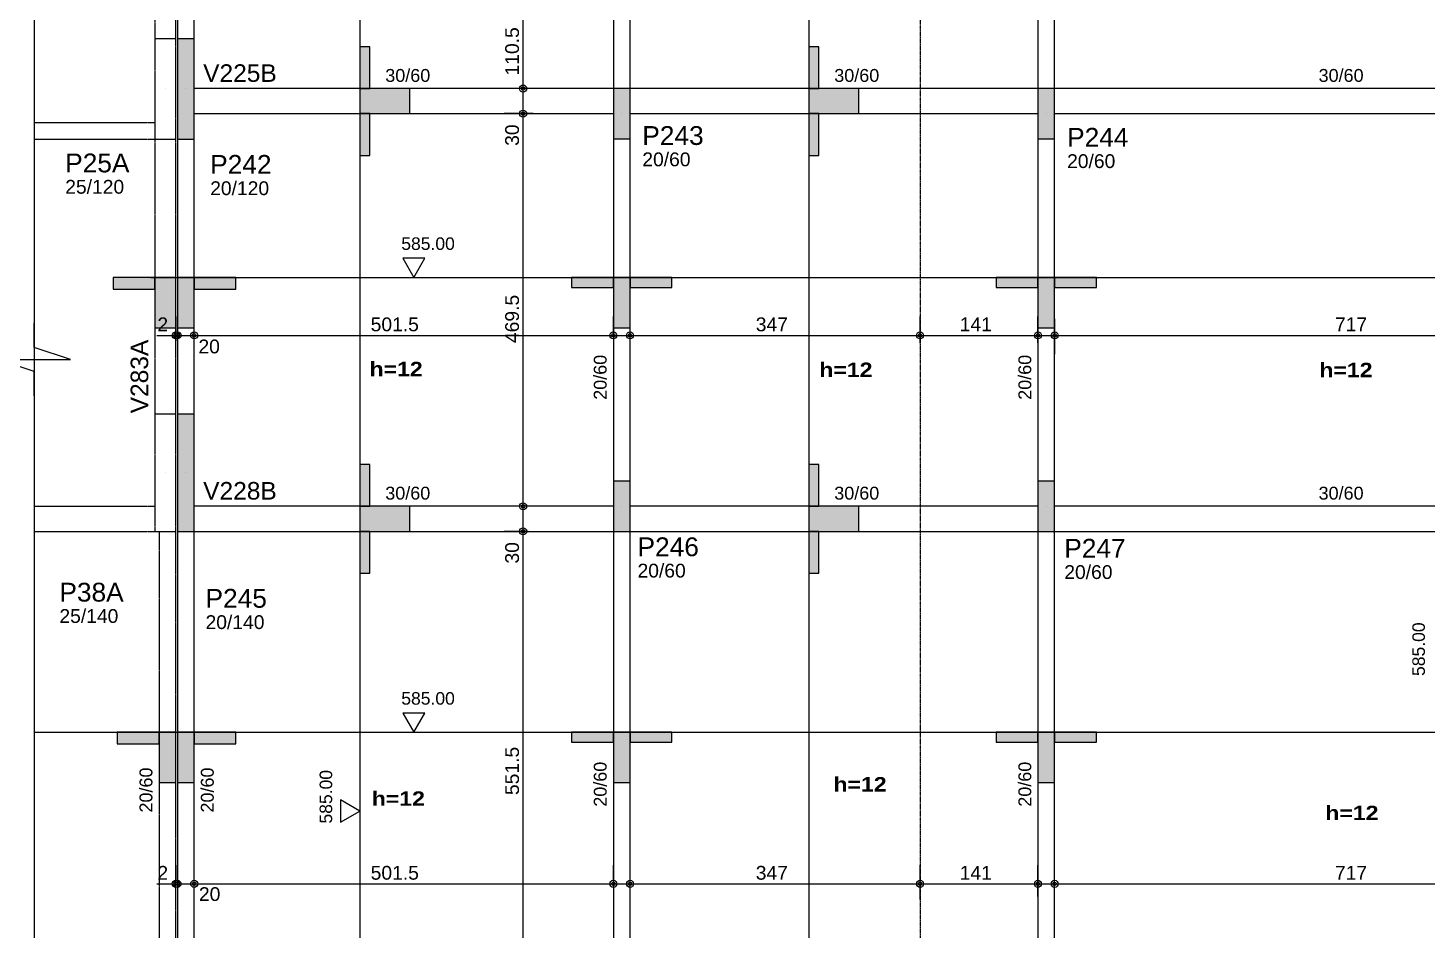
# Model space of a CAD drawing. Extents: x 0 to 13080, y 0 to 6750.
# Drawn here: x 1078 to 2752, y 1399 to 2478 of the extents above; entities that cross this region are included whole.
import ezdxf

# ---------------------------------------------------------------- set-up
doc = ezdxf.new("R2010")
doc.units = 0
doc.header["$MEASUREMENT"] = 0
for name, pattern in [('ESTILO_TQS_0002', [0.4, 0.1, -0.3]), ('ESTILO_TQS_0006', [0.3, 0.2, -0.1]), ('ESTILO_TQS_0007', [2.1, 1.5, -0.2, 0.2, -0.2])]:
    doc.linetypes.add(name, pattern=pattern)
for name, color, linetype in [('MTH-201', 4, 'CONTINUOUS'), ('MTH-202', 1, 'CONTINUOUS'), ('MTH-224', 4, 'CONTINUOUS'), ('MTH-230', 1, 'CONTINUOUS'), ('MTH-242', 1, 'CONTINUOUS'), ('MTH-COTAS7', 31, 'CONTINUOUS'), ('MTH-DIM-PILAR', 3, 'CONTINUOUS'), ('MTH-DIM-VIGA', 3, 'CONTINUOUS'), ('MTH-EIXO-214', 4, 'CONTINUOUS'), ('MTH-FACE-VIGA', 7, 'CONTINUOUS'), ('MTH-LINHA-SEÇÃO', 16, 'CONTINUOUS'), ('MTH-PILAR-SEGUE', 5, 'CONTINUOUS'), ('MTH-SIMB_COTA', 3, 'CONTINUOUS'), ('MTH-SOMBRA21', 150, 'CONTINUOUS'), ('MTH-SOMBRA25', 253, 'CONTINUOUS'), ('MTH-TIT1-VIGA', 5, 'CONTINUOUS'), ('MTH-TXT', 4, 'CONTINUOUS'), ('MTH-TXT-NEGRITO', 5, 'CONTINUOUS'), ('MTH-TXT-NOTAS', 3, 'CONTINUOUS'), ('MTH-VIGA-INVERTIDA', 7, 'ESTILO_TQS_0002')]:
    doc.layers.add(name, color=color, linetype=linetype)
doc.styles.add('TQS_ARIAL', font='arial.ttf')
doc.styles.add('TQS_ARIAL_BLACK', font='ariblk.ttf')

msp = doc.modelspace()

# ---------------------------------------------------------------- linework, layer by layer
at = {"layer": 'MTH-201', "linetype": 'ESTILO_TQS_0006'}
for p, q in [((1242.782865, 2404.735501), (1242.782865, 2404.735501)), ((1242.782865, 2404.735466), (1242.782865, 2404.735466)), ((1242.782865, 1945.735502), (1242.782865, 1945.735502)), ((1242.782865, 1945.735467), (1242.782865, 1945.735467))]:
    msp.add_line(p, q, dxfattribs=at)
for points in [[(1230.282865, 2344.735501), (1255.282865, 2344.735501), (1255.282865, 2464.735501), (1230.282865, 2464.735501), (1230.282865, 2344.735501)], [(1230.282865, 1875.735502), (1255.282865, 1875.735502), (1255.282865, 2015.735502), (1230.282865, 2015.735502), (1230.282865, 1875.735502)]]:
    msp.add_lwpolyline(points, dxfattribs=at)
at = {"layer": 'MTH-224', "linetype": 'Continuous'}
for points in [[(1526.805685, 2202.231185), (1540.05519, 2179.28348), (1553.303377, 2202.231185), (1526.805685, 2202.231185)], [(1526.805685, 1658.42588), (1540.05519, 1635.478175), (1553.303377, 1658.42588), (1526.805685, 1658.42588)], [(1452.407396, 1528.056467), (1475.355101, 1541.305972), (1452.407396, 1554.554159), (1452.407396, 1528.056467)]]:
    msp.add_lwpolyline(points, dxfattribs=at)
at = {"layer": 'MTH-230', "linetype": 'Continuous'}
msp.add_line((1085.927134, 3154.43033), (1085.927134, 676.773359), dxfattribs=at)
msp.add_lwpolyline([(1085.927134, 2037.722513), (1085.927134, 2066.719574), (1042.431626, 2081.218021), (1129.422639, 2081.218021), (1085.927134, 2095.716551), (1085.927134, 2124.713529)], dxfattribs=at)
at = {"layer": 'MTH-242', "linetype": 'Continuous'}
for p, q in [((1267.282865, 2404.735501), (1267.282865, 2404.735501)), ((1267.282865, 2404.735466), (1267.282865, 2404.735466)), ((1788.782865, 2375.235502), (1788.782865, 2375.235502)), ((1788.782865, 2375.235467), (1788.782865, 2375.235467)), ((2296.782865, 2375.235502), (2296.782865, 2375.235502)), ((2296.782865, 2375.235467), (2296.782865, 2375.235467)), ((1267.282865, 1945.735502), (1267.282865, 1945.735502)), ((1267.282865, 1945.735467), (1267.282865, 1945.735467)), ((1788.782865, 1905.735502), (1788.782865, 1905.735502)), ((1788.782865, 1905.735467), (1788.782865, 1905.735467)), ((2296.782865, 1905.735502), (2296.782865, 1905.735502)), ((2296.782865, 1905.735467), (2296.782865, 1905.735467))]:
    msp.add_line(p, q, dxfattribs=at)
at = {"layer": 'MTH-COTAS7', "linetype": 'Continuous'}
for p, q in [((1670.82557, 2382.735502), (1670.82557, 2538.235465)), ((1670.82557, 2352.735502), (1670.82557, 2427.735502)), ((1683.612038, 2405.235502), (1648.32557, 2405.235502)), ((1683.612038, 2405.235502), (1648.32557, 2405.235502)), ((1670.82557, 1883.235502), (1670.82557, 2397.735502)), ((1682.874511, 2375.235502), (1648.32557, 2375.235502)), ((1682.874511, 2375.235502), (1648.32557, 2375.235502)), ((1255.282865, 2103.60744), (1255.282865, 2132.580188)), ((1257.282865, 2103.40639), (1257.282865, 2132.580188)), ((1257.282865, 2103.40639), (1257.282865, 2132.580188)), ((1277.282865, 2107.427395), (1277.282865, 2132.580188)), ((1277.282865, 2107.427395), (1277.282865, 2132.580188)), ((1778.782865, 2110.947086), (1778.782865, 2132.580188)), ((1798.782865, 2110.947086), (1798.782865, 2132.580188)), ((2145.782195, 2100.831994), (2145.782195, 2132.580188)), ((2145.782195, 2100.831994), (2145.782195, 2132.580188)), ((2286.782865, 2101.369416), (2286.782865, 2132.580188)), ((2306.782865, 2129.817234), (2306.782865, 2087.580188)), ((1232.782865, 2110.080188), (1279.782865, 2110.080188)), ((1234.782865, 2110.080188), (1299.782865, 2110.080188)), ((1254.782865, 2110.080188), (1801.282865, 2110.080188)), ((1776.282865, 2110.080188), (2168.282195, 2110.080188)), ((2123.282195, 2110.080188), (2309.282865, 2110.080188)), ((2284.282865, 2110.080188), (3046.282195, 2110.080188)), ((1670.82557, 1853.235502), (1670.82557, 1928.235502)), ((1684.147819, 1905.735502), (1648.32557, 1905.735502)), ((1684.147819, 1905.735502), (1648.32557, 1905.735502)), ((1670.82557, 1301.735502), (1670.82557, 1898.235502)), ((1677.072222, 1875.735502), (1648.32557, 1875.735502)), ((1677.072222, 1875.735502), (1648.32557, 1875.735502)), ((1255.282865, 1456.192568), (1255.282865, 1476.735502)), ((1257.282865, 1456.192568), (1257.282865, 1476.735502)), ((1257.282865, 1456.192568), (1257.282865, 1476.735502)), ((1277.282865, 1459.91647), (1277.282865, 1476.735502)), ((1277.282865, 1459.91647), (1277.282865, 1476.735502)), ((1778.782865, 1450.355079), (1778.782865, 1476.735502)), ((1798.782865, 1438.447287), (1798.782865, 1476.735502)), ((2145.782195, 1435.524785), (2145.782195, 1476.735502)), ((2145.782195, 1435.524785), (2145.782195, 1476.735502)), ((2286.782865, 1438.934997), (2286.782865, 1476.735502)), ((2306.782865, 1426.511636), (2306.782865, 1476.735502)), ((1232.782865, 1454.235502), (1279.782865, 1454.235502)), ((1234.782865, 1454.235502), (1299.782865, 1454.235502)), ((1254.782865, 1454.235502), (1801.282865, 1454.235502)), ((1776.282865, 1454.235502), (2168.282195, 1454.235502)), ((2123.282195, 1454.235502), (2309.282865, 1454.235502)), ((2284.282865, 1454.235502), (3046.282195, 1454.235502))]:
    msp.add_line(p, q, dxfattribs=at)
at = {"layer": 'MTH-EIXO-214', "linetype": 'ESTILO_TQS_0007'}
msp.add_line((2145.782195, 6324.951479), (2145.782195, 517.214632), dxfattribs=at)
at = {"layer": 'MTH-FACE-VIGA', "linetype": 'Continuous'}
for points in [[(1778.782865, 2875.735502), (1778.782865, 2405.235502)], [(1798.782865, 2405.235502), (1798.782865, 2875.735502)], [(2286.782865, 2875.735502), (2286.782865, 2405.235502)], [(2306.782865, 2405.235502), (2306.782865, 2875.735502)], [(1257.282865, 2705.735501), (1257.282865, 2464.735501)], [(1277.282865, 2464.735501), (1277.282865, 2705.735501)], [(1778.782865, 2405.235502), (1277.282865, 2405.235502)], [(2286.782865, 2405.235502), (1798.782865, 2405.235502)], [(3023.782195, 2405.235502), (2306.782865, 2405.235502)], [(1277.282865, 2375.235502), (1778.782865, 2375.235502)], [(1798.782865, 2375.235502), (2286.782865, 2375.235502)], [(2306.782865, 2375.235502), (3023.782195, 2375.235502)], [(1257.282865, 2344.735501), (1257.282865, 2015.735502)], [(1277.282865, 2015.735502), (1277.282865, 2344.735501)], [(1778.782865, 2345.235502), (1778.782865, 1935.735502)], [(1798.782865, 1935.735502), (1798.782865, 2345.235502)], [(2286.782865, 2345.235502), (2286.782865, 1935.735502)], [(2306.782865, 1935.735502), (2306.782865, 2345.235502)], [(1778.782865, 1905.735502), (1277.282865, 1905.735502)], [(2286.782865, 1905.735502), (1798.782865, 1905.735502)], [(3023.782195, 1905.735502), (2306.782865, 1905.735502)], [(1257.282865, 1875.735502), (1257.282865, 1324.235502)], [(1277.282865, 1875.735502), (1778.782865, 1875.735502)], [(1277.282865, 1324.235502), (1277.282865, 1875.735502)], [(1778.782865, 1875.735502), (1778.782865, 1324.235502)], [(1798.782865, 1324.235502), (1798.782865, 1875.735502)], [(1798.782865, 1875.735502), (2286.782865, 1875.735502)], [(2286.782865, 1875.735502), (2286.782865, 1324.235502)], [(2306.782865, 1875.735502), (3023.782195, 1875.735502)], [(2306.782865, 1324.235502), (2306.782865, 1875.735502)]]:
    msp.add_lwpolyline(points, dxfattribs=at)
at = {"layer": 'MTH-LINHA-SEÇÃO', "linetype": 'Continuous'}
for p, q in [((1475.355101, 6068.395893), (1475.355101, 751.835231)), ((2012.563061, 6068.395893), (2012.563061, 757.408109)), ((1225.282865, 2179.28348), (5387.282195, 2179.28348)), ((1085.927134, 1635.478175), (8679.057644, 1635.478175))]:
    msp.add_line(p, q, dxfattribs=at)
for points in [[(1487.355101, 2455.235539), (1475.355101, 2455.235539), (1475.355101, 2405.235539), (1487.355101, 2405.235539), (1487.355101, 2455.235539)], [(2024.563061, 2455.235539), (2012.563061, 2455.235539), (2012.563061, 2405.235539), (2024.563061, 2405.235539), (2024.563061, 2455.235539)], [(1475.355101, 2405.235539), (1475.355101, 2375.235539), (1535.355101, 2375.235539), (1535.355101, 2405.235539), (1475.355101, 2405.235539)], [(2012.563061, 2405.235539), (2012.563061, 2375.235539), (2072.563061, 2375.235539), (2072.563061, 2405.235539), (2012.563061, 2405.235539)], [(1487.355101, 2375.235539), (1475.355101, 2375.235539), (1475.355101, 2325.235539), (1487.355101, 2325.235539), (1487.355101, 2375.235539)], [(2024.563061, 2375.235539), (2012.563061, 2375.235539), (2012.563061, 2325.235539), (2024.563061, 2325.235539), (2024.563061, 2375.235539)], [(1230.282865, 2179.28348), (1180.282865, 2179.28348), (1180.282865, 2165.28348), (1230.282865, 2165.28348), (1230.282865, 2179.28348)], [(1255.282865, 2179.28348), (1230.282865, 2179.28348), (1230.282865, 2119.28348), (1255.282865, 2119.28348), (1255.282865, 2179.28348)], [(1277.282865, 2179.28348), (1257.282865, 2179.28348), (1257.282865, 2119.28348), (1277.282865, 2119.28348), (1277.282865, 2179.28348)], [(1327.282865, 2179.28348), (1277.282865, 2179.28348), (1277.282865, 2165.28348), (1327.282865, 2165.28348), (1327.282865, 2179.28348)], [(1778.782865, 2167.28348), (1778.782865, 2179.28348), (1728.782865, 2179.28348), (1728.782865, 2167.28348), (1778.782865, 2167.28348)], [(1798.782865, 2179.28348), (1778.782865, 2179.28348), (1778.782865, 2119.28348), (1798.782865, 2119.28348), (1798.782865, 2179.28348)], [(1848.782865, 2167.28348), (1848.782865, 2179.28348), (1798.782865, 2179.28348), (1798.782865, 2167.28348), (1848.782865, 2167.28348)], [(2286.782865, 2167.28348), (2286.782865, 2179.28348), (2236.782865, 2179.28348), (2236.782865, 2167.28348), (2286.782865, 2167.28348)], [(2306.782865, 2179.28348), (2286.782865, 2179.28348), (2286.782865, 2119.28348), (2306.782865, 2119.28348), (2306.782865, 2179.28348)], [(2356.782865, 2167.28348), (2356.782865, 2179.28348), (2306.782865, 2179.28348), (2306.782865, 2167.28348), (2356.782865, 2167.28348)], [(1487.355101, 1955.735539), (1475.355101, 1955.735539), (1475.355101, 1905.735539), (1487.355101, 1905.735539), (1487.355101, 1955.735539)], [(2024.563061, 1955.735539), (2012.563061, 1955.735539), (2012.563061, 1905.735539), (2024.563061, 1905.735539), (2024.563061, 1955.735539)], [(1475.355101, 1905.735539), (1475.355101, 1875.735539), (1535.355101, 1875.735539), (1535.355101, 1905.735539), (1475.355101, 1905.735539)], [(2012.563061, 1905.735539), (2012.563061, 1875.735539), (2072.563061, 1875.735539), (2072.563061, 1905.735539), (2012.563061, 1905.735539)], [(1487.355101, 1875.735539), (1475.355101, 1875.735539), (1475.355101, 1825.735539), (1487.355101, 1825.735539), (1487.355101, 1875.735539)], [(2024.563061, 1875.735539), (2012.563061, 1875.735539), (2012.563061, 1825.735539), (2024.563061, 1825.735539), (2024.563061, 1875.735539)], [(1235.282865, 1635.478175), (1185.282865, 1635.478175), (1185.282865, 1621.478175), (1235.282865, 1621.478175), (1235.282865, 1635.478175)], [(1255.282865, 1635.478175), (1235.282865, 1635.478175), (1235.282865, 1575.478175), (1255.282865, 1575.478175), (1255.282865, 1635.478175)], [(1277.282865, 1635.478175), (1257.282865, 1635.478175), (1257.282865, 1575.478175), (1277.282865, 1575.478175), (1277.282865, 1635.478175)], [(1327.282865, 1635.478175), (1277.282865, 1635.478175), (1277.282865, 1621.478175), (1327.282865, 1621.478175), (1327.282865, 1635.478175)], [(1778.782865, 1623.478175), (1778.782865, 1635.478175), (1728.782865, 1635.478175), (1728.782865, 1623.478175), (1778.782865, 1623.478175)], [(1798.782865, 1635.478175), (1778.782865, 1635.478175), (1778.782865, 1575.478175), (1798.782865, 1575.478175), (1798.782865, 1635.478175)], [(1848.782865, 1623.478175), (1848.782865, 1635.478175), (1798.782865, 1635.478175), (1798.782865, 1623.478175), (1848.782865, 1623.478175)], [(2286.782865, 1623.478175), (2286.782865, 1635.478175), (2236.782865, 1635.478175), (2236.782865, 1623.478175), (2286.782865, 1623.478175)], [(2306.782865, 1635.478175), (2286.782865, 1635.478175), (2286.782865, 1575.478175), (2306.782865, 1575.478175), (2306.782865, 1635.478175)], [(2356.782865, 1623.478175), (2356.782865, 1635.478175), (2306.782865, 1635.478175), (2306.782865, 1623.478175), (2356.782865, 1623.478175)]]:
    msp.add_lwpolyline(points, dxfattribs=at)
at = {"layer": 'MTH-PILAR-SEGUE', "linetype": 'Continuous'}
for points in [[(1257.282865, 2344.735501), (1277.282865, 2344.735501), (1277.282865, 2464.735501), (1257.282865, 2464.735501), (1257.282865, 2344.735501)], [(1778.782865, 2345.235502), (1798.782865, 2345.235502), (1798.782865, 2405.235502), (1778.782865, 2405.235502), (1778.782865, 2345.235502)], [(2286.782865, 2345.235502), (2306.782865, 2345.235502), (2306.782865, 2405.235502), (2286.782865, 2405.235502), (2286.782865, 2345.235502)], [(1257.282865, 1875.735502), (1277.282865, 1875.735502), (1277.282865, 2015.735502), (1257.282865, 2015.735502), (1257.282865, 1875.735502)], [(1778.782865, 1875.735502), (1798.782865, 1875.735502), (1798.782865, 1935.735502), (1778.782865, 1935.735502), (1778.782865, 1875.735502)], [(2286.782865, 1875.735502), (2306.782865, 1875.735502), (2306.782865, 1935.735502), (2286.782865, 1935.735502), (2286.782865, 1875.735502)]]:
    msp.add_lwpolyline(points, dxfattribs=at)
at = {"layer": 'MTH-SIMB_COTA', "linetype": 'Continuous'}
for centre, radius in [((1670.82557, 2405.235502), 4.200001), ((1670.82557, 2405.235502), 4.200001), ((1670.82557, 2405.235502), 2.1), ((1670.82557, 2405.235502), 2.1), ((1670.82557, 2375.235502), 4.200001), ((1670.82557, 2375.235502), 4.200001), ((1670.82557, 2375.235502), 2.1), ((1670.82557, 2375.235502), 2.1), ((1255.282865, 2110.080188), 4.200001), ((1257.282865, 2110.080188), 4.200001), ((1257.282865, 2110.080188), 4.200001), ((1255.282865, 2110.080188), 2.1), ((1257.282865, 2110.080188), 2.1), ((1257.282865, 2110.080188), 2.1), ((1277.282865, 2110.080188), 4.200001), ((1277.282865, 2110.080188), 4.200001), ((1277.282865, 2110.080188), 2.1), ((1277.282865, 2110.080188), 2.1), ((1778.782865, 2110.080188), 4.200001), ((1778.782865, 2110.080188), 2.1), ((1798.782865, 2110.080188), 4.200001), ((1798.782865, 2110.080188), 2.1), ((2145.782195, 2110.080188), 4.200001), ((2145.782195, 2110.080188), 4.200001), ((2145.782195, 2110.080188), 2.1), ((2145.782195, 2110.080188), 2.1), ((2286.782865, 2110.080188), 4.200001), ((2286.782865, 2110.080188), 2.1), ((2306.782865, 2110.080188), 4.200001), ((2306.782865, 2110.080188), 2.1), ((1670.82557, 1905.735502), 4.200001), ((1670.82557, 1905.735502), 4.200001), ((1670.82557, 1905.735502), 2.1), ((1670.82557, 1905.735502), 2.1), ((1670.82557, 1875.735502), 4.200001), ((1670.82557, 1875.735502), 4.200001), ((1670.82557, 1875.735502), 2.1), ((1670.82557, 1875.735502), 2.1), ((1255.282865, 1454.235502), 4.200001), ((1257.282865, 1454.235502), 4.200001), ((1257.282865, 1454.235502), 4.200001), ((1255.282865, 1454.235502), 2.1), ((1257.282865, 1454.235502), 2.1), ((1257.282865, 1454.235502), 2.1), ((1277.282865, 1454.235502), 4.200001), ((1277.282865, 1454.235502), 4.200001), ((1277.282865, 1454.235502), 2.1), ((1277.282865, 1454.235502), 2.1), ((1778.782865, 1454.235502), 4.200001), ((1778.782865, 1454.235502), 2.1), ((1798.782865, 1454.235502), 4.200001), ((1798.782865, 1454.235502), 2.1), ((2145.782195, 1454.235502), 4.200001), ((2145.782195, 1454.235502), 4.200001), ((2145.782195, 1454.235502), 2.1), ((2145.782195, 1454.235502), 2.1), ((2286.782865, 1454.235502), 4.200001), ((2286.782865, 1454.235502), 2.1), ((2306.782865, 1454.235502), 4.200001), ((2306.782865, 1454.235502), 2.1)]:
    msp.add_circle(centre, radius, dxfattribs=at)
at = {"layer": 'MTH-SOMBRA21', "linetype": 'Continuous'}
for points in [[(1487.355101, 2455.235539), (1475.355101, 2455.235539), (1475.355101, 2405.235539)], [(1487.355101, 2455.235539), (1475.355101, 2405.235539), (1487.355101, 2405.235539)], [(1487.355101, 2455.235539), (1487.355101, 2405.235539), (1487.355101, 2455.235539)], [(2024.563061, 2455.235539), (2012.563061, 2455.235539), (2012.563061, 2405.235539)], [(2024.563061, 2455.235539), (2012.563061, 2405.235539), (2024.563061, 2405.235539)], [(2024.563061, 2455.235539), (2024.563061, 2405.235539), (2024.563061, 2455.235539)], [(1475.355101, 2405.235539), (1475.355101, 2375.235539), (1535.355101, 2375.235539)], [(1475.355101, 2405.235539), (1535.355101, 2375.235539), (1535.355101, 2405.235539)], [(1475.355101, 2405.235539), (1535.355101, 2405.235539), (1475.355101, 2405.235539)], [(2012.563061, 2405.235539), (2012.563061, 2375.235539), (2072.563061, 2375.235539)], [(2012.563061, 2405.235539), (2072.563061, 2375.235539), (2072.563061, 2405.235539)], [(2012.563061, 2405.235539), (2072.563061, 2405.235539), (2012.563061, 2405.235539)], [(1487.355101, 2375.235539), (1475.355101, 2375.235539), (1475.355101, 2325.235539)], [(1487.355101, 2375.235539), (1475.355101, 2325.235539), (1487.355101, 2325.235539)], [(1487.355101, 2375.235539), (1487.355101, 2325.235539), (1487.355101, 2375.235539)], [(2024.563061, 2375.235539), (2012.563061, 2375.235539), (2012.563061, 2325.235539)], [(2024.563061, 2375.235539), (2012.563061, 2325.235539), (2024.563061, 2325.235539)], [(2024.563061, 2375.235539), (2024.563061, 2325.235539), (2024.563061, 2375.235539)], [(1230.282865, 2179.28348), (1180.282865, 2179.28348), (1180.282865, 2165.28348)], [(1230.282865, 2179.28348), (1180.282865, 2165.28348), (1230.282865, 2165.28348)], [(1255.282865, 2179.28348), (1230.282865, 2179.28348), (1230.282865, 2119.28348)], [(1255.282865, 2179.28348), (1230.282865, 2119.28348), (1255.282865, 2119.28348)], [(1230.282865, 2179.28348), (1230.282865, 2165.28348), (1230.282865, 2179.28348)], [(1255.282865, 2179.28348), (1255.282865, 2119.28348), (1255.282865, 2179.28348)], [(1277.282865, 2179.28348), (1257.282865, 2179.28348), (1257.282865, 2119.28348)], [(1277.282865, 2179.28348), (1257.282865, 2119.28348), (1277.282865, 2119.28348)], [(1327.282865, 2179.28348), (1277.282865, 2179.28348), (1277.282865, 2165.28348)], [(1327.282865, 2179.28348), (1277.282865, 2165.28348), (1327.282865, 2165.28348)], [(1277.282865, 2179.28348), (1277.282865, 2119.28348), (1277.282865, 2179.28348)], [(1327.282865, 2179.28348), (1327.282865, 2165.28348), (1327.282865, 2179.28348)], [(1778.782865, 2167.28348), (1778.782865, 2179.28348), (1728.782865, 2179.28348)], [(1778.782865, 2167.28348), (1728.782865, 2179.28348), (1728.782865, 2167.28348)], [(1798.782865, 2179.28348), (1778.782865, 2179.28348), (1778.782865, 2119.28348)], [(1798.782865, 2179.28348), (1778.782865, 2119.28348), (1798.782865, 2119.28348)], [(1848.782865, 2167.28348), (1848.782865, 2179.28348), (1798.782865, 2179.28348)], [(1848.782865, 2167.28348), (1798.782865, 2179.28348), (1798.782865, 2167.28348)], [(1798.782865, 2179.28348), (1798.782865, 2119.28348), (1798.782865, 2179.28348)], [(2286.782865, 2167.28348), (2286.782865, 2179.28348), (2236.782865, 2179.28348)], [(2286.782865, 2167.28348), (2236.782865, 2179.28348), (2236.782865, 2167.28348)], [(2306.782865, 2179.28348), (2286.782865, 2179.28348), (2286.782865, 2119.28348)], [(2306.782865, 2179.28348), (2286.782865, 2119.28348), (2306.782865, 2119.28348)], [(2356.782865, 2167.28348), (2356.782865, 2179.28348), (2306.782865, 2179.28348)], [(2356.782865, 2167.28348), (2306.782865, 2179.28348), (2306.782865, 2167.28348)], [(2306.782865, 2179.28348), (2306.782865, 2119.28348), (2306.782865, 2179.28348)], [(1778.782865, 2167.28348), (1728.782865, 2167.28348), (1778.782865, 2167.28348)], [(1848.782865, 2167.28348), (1798.782865, 2167.28348), (1848.782865, 2167.28348)], [(2286.782865, 2167.28348), (2236.782865, 2167.28348), (2286.782865, 2167.28348)], [(2356.782865, 2167.28348), (2306.782865, 2167.28348), (2356.782865, 2167.28348)], [(1487.355101, 1955.735539), (1475.355101, 1955.735539), (1475.355101, 1905.735539)], [(1487.355101, 1955.735539), (1475.355101, 1905.735539), (1487.355101, 1905.735539)], [(1487.355101, 1955.735539), (1487.355101, 1905.735539), (1487.355101, 1955.735539)], [(2024.563061, 1955.735539), (2012.563061, 1955.735539), (2012.563061, 1905.735539)], [(2024.563061, 1955.735539), (2012.563061, 1905.735539), (2024.563061, 1905.735539)], [(2024.563061, 1955.735539), (2024.563061, 1905.735539), (2024.563061, 1955.735539)], [(1475.355101, 1905.735539), (1475.355101, 1875.735539), (1535.355101, 1875.735539)], [(1475.355101, 1905.735539), (1535.355101, 1875.735539), (1535.355101, 1905.735539)], [(1475.355101, 1905.735539), (1535.355101, 1905.735539), (1475.355101, 1905.735539)], [(2012.563061, 1905.735539), (2012.563061, 1875.735539), (2072.563061, 1875.735539)], [(2012.563061, 1905.735539), (2072.563061, 1875.735539), (2072.563061, 1905.735539)], [(2012.563061, 1905.735539), (2072.563061, 1905.735539), (2012.563061, 1905.735539)], [(1487.355101, 1875.735539), (1475.355101, 1875.735539), (1475.355101, 1825.735539)], [(1487.355101, 1875.735539), (1475.355101, 1825.735539), (1487.355101, 1825.735539)], [(1487.355101, 1875.735539), (1487.355101, 1825.735539), (1487.355101, 1875.735539)], [(2024.563061, 1875.735539), (2012.563061, 1875.735539), (2012.563061, 1825.735539)], [(2024.563061, 1875.735539), (2012.563061, 1825.735539), (2024.563061, 1825.735539)], [(2024.563061, 1875.735539), (2024.563061, 1825.735539), (2024.563061, 1875.735539)], [(1235.282865, 1635.478175), (1185.282865, 1635.478175), (1185.282865, 1621.478175)], [(1235.282865, 1635.478175), (1185.282865, 1621.478175), (1235.282865, 1621.478175)], [(1255.282865, 1635.478175), (1235.282865, 1635.478175), (1235.282865, 1575.478175)], [(1255.282865, 1635.478175), (1235.282865, 1575.478175), (1255.282865, 1575.478175)], [(1235.282865, 1635.478175), (1235.282865, 1621.478175), (1235.282865, 1635.478175)], [(1255.282865, 1635.478175), (1255.282865, 1575.478175), (1255.282865, 1635.478175)], [(1277.282865, 1635.478175), (1257.282865, 1635.478175), (1257.282865, 1575.478175)], [(1277.282865, 1635.478175), (1257.282865, 1575.478175), (1277.282865, 1575.478175)], [(1327.282865, 1635.478175), (1277.282865, 1635.478175), (1277.282865, 1621.478175)], [(1327.282865, 1635.478175), (1277.282865, 1621.478175), (1327.282865, 1621.478175)], [(1277.282865, 1635.478175), (1277.282865, 1575.478175), (1277.282865, 1635.478175)], [(1327.282865, 1635.478175), (1327.282865, 1621.478175), (1327.282865, 1635.478175)], [(1778.782865, 1623.478175), (1778.782865, 1635.478175), (1728.782865, 1635.478175)], [(1778.782865, 1623.478175), (1728.782865, 1635.478175), (1728.782865, 1623.478175)], [(1798.782865, 1635.478175), (1778.782865, 1635.478175), (1778.782865, 1575.478175)], [(1798.782865, 1635.478175), (1778.782865, 1575.478175), (1798.782865, 1575.478175)], [(1848.782865, 1623.478175), (1848.782865, 1635.478175), (1798.782865, 1635.478175)], [(1848.782865, 1623.478175), (1798.782865, 1635.478175), (1798.782865, 1623.478175)], [(1798.782865, 1635.478175), (1798.782865, 1575.478175), (1798.782865, 1635.478175)], [(2286.782865, 1623.478175), (2286.782865, 1635.478175), (2236.782865, 1635.478175)], [(2286.782865, 1623.478175), (2236.782865, 1635.478175), (2236.782865, 1623.478175)], [(2306.782865, 1635.478175), (2286.782865, 1635.478175), (2286.782865, 1575.478175)], [(2306.782865, 1635.478175), (2286.782865, 1575.478175), (2306.782865, 1575.478175)], [(2356.782865, 1623.478175), (2356.782865, 1635.478175), (2306.782865, 1635.478175)], [(2356.782865, 1623.478175), (2306.782865, 1635.478175), (2306.782865, 1623.478175)], [(2306.782865, 1635.478175), (2306.782865, 1575.478175), (2306.782865, 1635.478175)], [(1778.782865, 1623.478175), (1728.782865, 1623.478175), (1778.782865, 1623.478175)], [(1848.782865, 1623.478175), (1798.782865, 1623.478175), (1848.782865, 1623.478175)], [(2286.782865, 1623.478175), (2236.782865, 1623.478175), (2286.782865, 1623.478175)], [(2356.782865, 1623.478175), (2306.782865, 1623.478175), (2356.782865, 1623.478175)]]:
    msp.add_solid(points, dxfattribs=at)
at = {"layer": 'MTH-SOMBRA25', "linetype": 'Continuous'}
for points in [[(1257.282865, 2344.735501), (1277.282865, 2344.735501), (1277.282865, 2464.735501)], [(1257.282865, 2344.735501), (1277.282865, 2464.735501), (1257.282865, 2464.735501)], [(1257.282865, 2344.735501), (1257.282865, 2464.735501), (1257.282865, 2344.735501)], [(1778.782865, 2345.235502), (1798.782865, 2345.235502), (1798.782865, 2405.235502)], [(1778.782865, 2345.235502), (1798.782865, 2405.235502), (1778.782865, 2405.235502)], [(1778.782865, 2345.235502), (1778.782865, 2405.235502), (1778.782865, 2345.235502)], [(2286.782865, 2345.235502), (2306.782865, 2345.235502), (2306.782865, 2405.235502)], [(2286.782865, 2345.235502), (2306.782865, 2405.235502), (2286.782865, 2405.235502)], [(2286.782865, 2345.235502), (2286.782865, 2405.235502), (2286.782865, 2345.235502)], [(1257.282865, 1875.735502), (1277.282865, 1875.735502), (1277.282865, 2015.735502)], [(1257.282865, 1875.735502), (1277.282865, 2015.735502), (1257.282865, 2015.735502)], [(1257.282865, 1875.735502), (1257.282865, 2015.735502), (1257.282865, 1875.735502)], [(1778.782865, 1875.735502), (1798.782865, 1875.735502), (1798.782865, 1935.735502)], [(1778.782865, 1875.735502), (1798.782865, 1935.735502), (1778.782865, 1935.735502)], [(1778.782865, 1875.735502), (1778.782865, 1935.735502), (1778.782865, 1875.735502)], [(2286.782865, 1875.735502), (2306.782865, 1875.735502), (2306.782865, 1935.735502)], [(2286.782865, 1875.735502), (2306.782865, 1935.735502), (2286.782865, 1935.735502)], [(2286.782865, 1875.735502), (2286.782865, 1935.735502), (2286.782865, 1875.735502)]]:
    msp.add_solid(points, dxfattribs=at)
at = {"layer": 'MTH-VIGA-INVERTIDA', "linetype": 'ESTILO_TQS_0006'}
for p, q in [((1085.927134, 2364.735501), (1230.282865, 2364.735501)), ((1085.927134, 2344.735501), (1230.282865, 2344.735501)), ((1085.927134, 1905.735501), (1230.282865, 1905.735501)), ((1085.927134, 1875.735501), (1230.282865, 1875.735501))]:
    msp.add_line(p, q, dxfattribs=at)
for points in [[(1230.282865, 2705.735501), (1230.282865, 2464.735501)], [(1255.282865, 2464.735501), (1255.282865, 2705.735501)], [(1230.282865, 2344.735501), (1230.282865, 2015.735502)], [(1255.282865, 2015.735502), (1255.282865, 2344.735501)], [(1235.282865, 1875.735502), (1235.282865, 1324.235502)], [(1255.282865, 1324.235502), (1255.282865, 1875.735502)]]:
    msp.add_lwpolyline(points, dxfattribs=at)

# ---------------------------------------------------------------- texts
at = {"layer": 'MTH-202', "linetype": 'Continuous', "style": 'TQS_ARIAL'}
for s, p in [('P243', (1813.455799, 2337.818561)), ('P244', (2321.695994, 2335.698342)), ('P242', (1296.427408, 2303.304668)), ('P246', (1807.727507, 1846.008185)), ('P247', (2318.326294, 1844.268252)), ('P245', (1290.878453, 1784.407043))]:
    msp.add_text(s, height=22.5, dxfattribs=at).set_placement(p)
at = {"layer": 'MTH-COTAS7', "linetype": 'Continuous', "style": 'TQS_ARIAL'}
for s, p in [('110.5', (1665.87557, 2420.885484)), ('30', (1665.87557, 2336.735507)), ('469.5', (1665.87557, 2100.885502)), ('30', (1665.87557, 1837.235507)), ('551.5', (1665.87557, 1560.385502))]:
    msp.add_text(s, height=16.5, rotation=90, dxfattribs=at).set_placement(p)
for s, p in [('2', (1233.282871, 2115.030188)), ('501.5', (1488.432865, 2115.030188)), ('347', (1949.18253, 2115.030188)), ('141', (2193.18253, 2115.030188)), ('717', (2642.18253, 2115.030188)), ('20', (1282.367141, 2088.605005)), ('2', (1233.282871, 1459.185502)), ('501.5', (1488.432865, 1459.185502)), ('347', (1949.18253, 1459.185502)), ('141', (2193.18253, 1459.185502)), ('717', (2642.18253, 1459.185502)), ('20', (1282.971989, 1433.717332))]:
    msp.add_text(s, height=16.5, dxfattribs=at).set_placement(p)
at = {"layer": 'MTH-DIM-PILAR', "linetype": 'Continuous', "style": 'TQS_ARIAL'}
for s, p in [('20/60', (1813.455799, 2312.318561)), ('20/60', (2321.695994, 2310.198342)), ('20/120', (1296.427408, 2277.804668)), ('20/60', (1807.727507, 1820.508185)), ('20/60', (2318.326294, 1818.768252)), ('20/140', (1290.878453, 1758.907043))]:
    msp.add_text(s, height=16.5, dxfattribs=at).set_placement(p)
at = {"layer": 'MTH-DIM-VIGA', "linetype": 'Continuous', "style": 'TQS_ARIAL'}
for p in [(1505.903931, 2413.235502), (2043.111892, 2413.235502), (2622.589722, 2413.235502), (1505.903931, 1913.735502), (2043.111892, 1913.735502), (2622.589722, 1913.735502)]:
    msp.add_text('30/60', height=15.4, dxfattribs=at).set_placement(p)
for height, p in [(15.375, (1770.782865, 2033.080188)), (15.375, (2278.782865, 2033.080188)), (15.4, (1227.282865, 1539.478175)), (15.4, (1300.682865, 1539.478175)), (15.375, (1770.782865, 1546.478175)), (15.375, (2278.782865, 1546.478175))]:
    msp.add_text('20/60', height=height, rotation=90, dxfattribs=at).set_placement(p)
at = {"layer": 'MTH-TIT1-VIGA', "linetype": 'Continuous', "style": 'TQS_ARIAL'}
for s, rotation, p in [('V225B', 360, (1288.032865, 2413.235502)), ('V283A', 90, (1222.282865, 2016.868596)), ('V228B', 360, (1288.032865, 1913.735502))]:
    msp.add_text(s, height=21, rotation=rotation, dxfattribs=at).set_placement(p)
at = {"layer": 'MTH-TXT', "linetype": 'Continuous', "style": 'TQS_ARIAL'}
for p in [(1525.05519, 2212.28348), (1525.05519, 1668.478175)]:
    msp.add_text('585.00', height=15, dxfattribs=at).set_placement(p)
for p in [(2749.768955, 1702.768905), (1442.355101, 1526.305972)]:
    msp.add_text('585.00', height=15, rotation=90, dxfattribs=at).set_placement(p)
at = {"layer": 'MTH-TXT-NEGRITO', "linetype": 'Continuous', "style": 'TQS_ARIAL_BLACK'}
for p in [(1487.073178, 2061.259658), (2025.205454, 2060.333653), (2623.506386, 2060.105196), (2042.116296, 1564.638386), (1489.710423, 1547.542228), (2630.569135, 1530.399009)]:
    msp.add_text('h=12', height=17.25, dxfattribs=at).set_placement(p)
at = {"layer": 'MTH-TXT-NOTAS', "linetype": 'Continuous', "style": 'TQS_ARIAL'}
for s, height, p in [('P25A', 22.5, (1122.988941, 2305.017875)), ('25/120', 16.5, (1122.988941, 2279.517875)), ('P38A', 22.5, (1116.041687, 1791.739822)), ('25/140', 16.5, (1116.041687, 1766.239822))]:
    msp.add_text(s, height=height, dxfattribs=at).set_placement(p)

doc.saveas('drawing.dxf')
